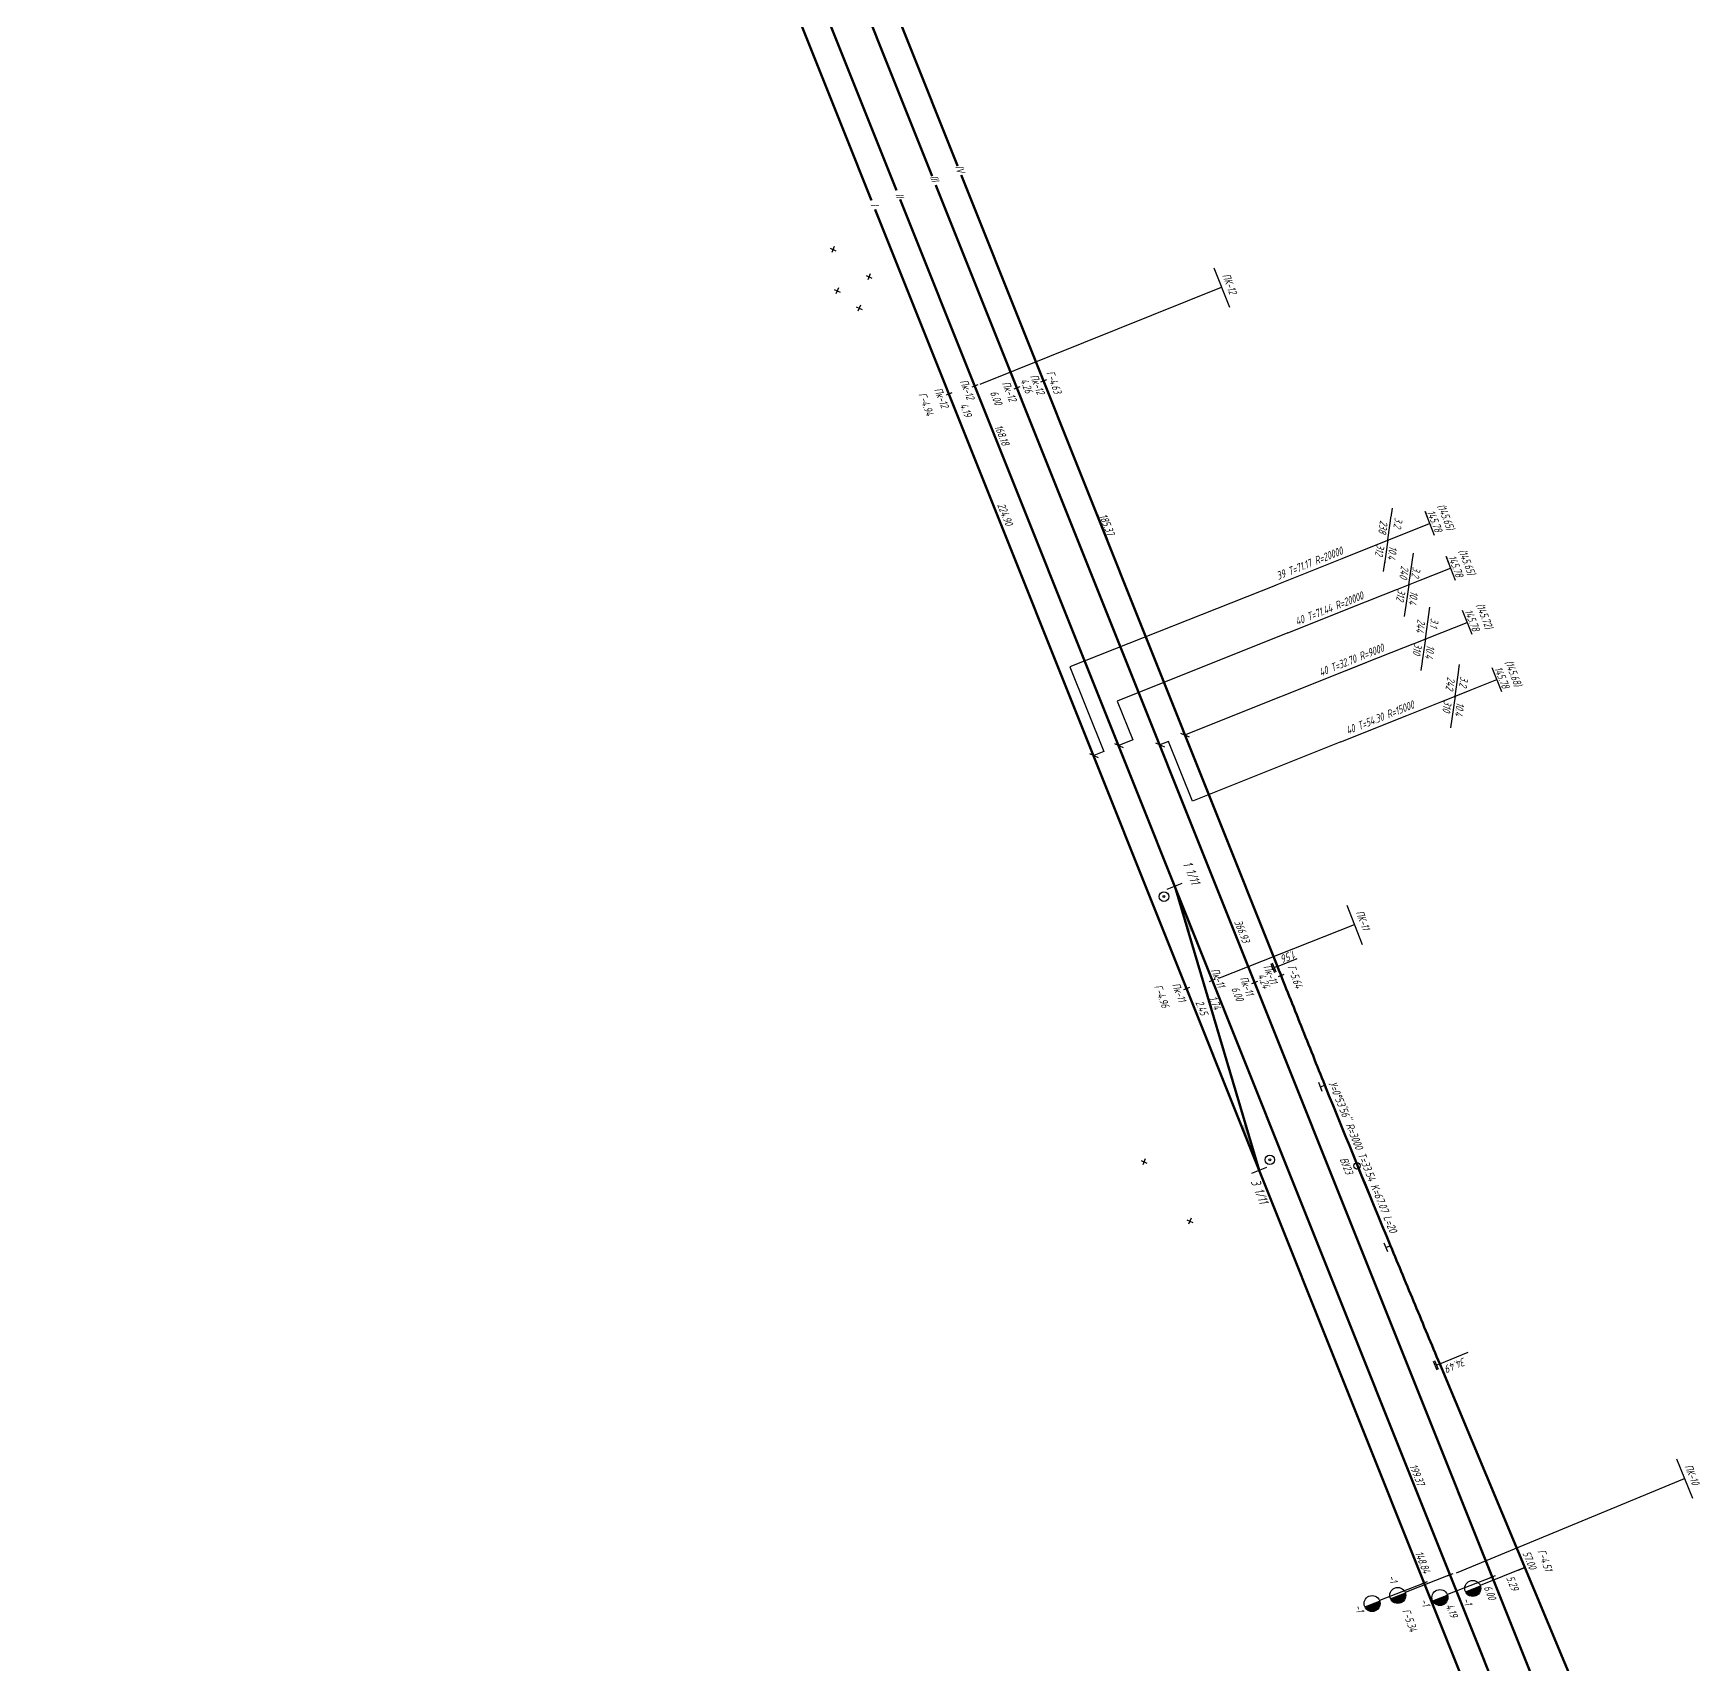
# Model space of a CAD drawing. Extents: x 8811 to 10286, y 10382 to 14118.
# Drawn here: x 9759.3 to 10019.9, y 11055.4 to 11310.2 of the extents above; entities that cross this region are included whole.
import ezdxf
from ezdxf.enums import TextEntityAlignment as Align

# ---------------------------------------------------------------- set-up
doc = ezdxf.new("R2010")
doc.units = 0
for name, color, linetype in [('9.Стрелочные переводы', 7, 'Continuous'), ('I.Ось трассы', 7, 'Continuous'), ('I.Стрелочные переводы', 7, 'Continuous'), ('II.Ось трассы', 7, 'Continuous'), ('II.Стрелочные переводы', 7, 'Continuous'), ('IIс.Прямые вставки', 7, 'Continuous'), ('IV.Вершины', 7, 'Continuous'), ('IV.Ось трассы', 7, 'Continuous'), ('IV.Параметры кривых', 7, 'Continuous'), ('Iс.Вершины', 7, 'Continuous'), ('Iс.Междупутья', 7, 'Continuous'), ('Iс.Прямые вставки', 7, 'Continuous'), ('КН I.Параметры кривых', 7, 'Continuous'), ('КН I.Прямые вставки', 7, 'Continuous'), ('КН I.Стрелочные переводы', 7, 'Continuous'), ('КН II.Параметры кривых', 7, 'Continuous'), ('КН II.Прямые вставки', 7, 'Continuous'), ('КН II.Стрелочные переводы', 7, 'Continuous'), ('маскировка', 7, 'Continuous')]:
    doc.layers.add(name, color=color, linetype=linetype)
for name, color, linetype, lineweight in [('IIс.Пикетаж', 7, 'Continuous', 15), ('Iс.Пикетаж', 7, 'Continuous', 15), ('КН I.Пикетаж', 7, 'Continuous', 15), ('КН II.Пикетаж', 7, 'Continuous', 15), ('кресты', 1, 'Continuous', 30), ('кресты здания и сооружения', 1, 'Continuous', 30), ('Уклоноуказатели по станции', 1, 'Continuous', 35)]:
    doc.layers.add(name, color=color, linetype=linetype, lineweight=lineweight)
doc.styles.add('Параметры кривых', font='SPDS.shx', dxfattribs={"oblique": 15, "height": 2.5})
doc.styles.add('спдс_сжатие09', font='SPDS.shx', dxfattribs={"width": 0.9, "oblique": 15, "height": 1.25})

# ---------------------------------------------------------------- blocks, each defined once
blk = doc.blocks.new('alignment_kilometre_sign_1000')
at = {"linetype": 'ByBlock', "lineweight": -2}
blk.add_hatch(color=0, dxfattribs=at).paths.add_polyline_path([(0, 15, -1), (0, 20)])
at = {"color": 0, "linetype": 'ByBlock', "lineweight": -2}
blk.add_line((0, 0), (0, 15), dxfattribs=at)
blk.add_circle((0, 17.5), 2.5, dxfattribs=at)
blk = doc.blocks.new('alignment_tc_sign')
at = {"color": 0, "linetype": 'ByBlock', "lineweight": -2}
for p, q in [((-1.5, 1.5), (1.5, 1.5)), ((-1.5, 1), (1.5, 1)), ((0, 0), (0, 1))]:
    blk.add_line(p, q, dxfattribs=at)
blk = doc.blocks.new('alignment_cc_sign')
at = {"color": 0, "linetype": 'ByBlock', "lineweight": -2}
for p, q in [((-1.5, 1.5), (1.5, 1.5)), ((0, 0), (0, 1.5))]:
    blk.add_line(p, q, dxfattribs=at)

msp = doc.modelspace()

# ---------------------------------------------------------------- linework, layer by layer
at = {"color": 5, "lineweight": 30}
msp.add_line((9981, 11069.62), (9980.07, 11069.25), dxfattribs=at)
at = {"layer": '9.Стрелочные переводы', "color": 5, "lineweight": 30}
for centre, radius in [((9935.88, 11175.4), 0.75), ((9935.88, 11175.4), 0.15), ((9952.41, 11134.28), 0.75), ((9952.41, 11134.28), 0.15)]:
    msp.add_circle(centre, radius, dxfattribs=at)
at = {"layer": 'IV.Параметры кривых', "color": 5, "lineweight": 30}
msp.add_line((9978.95, 11102.4), (9983.39, 11104.26), dxfattribs=at)
at = {"layer": 'кресты', "color": 5, "lineweight": 30}
for p, q in [((9883.73, 11276.67), (9884.65, 11276.27)), ((9883.73, 11276.67), (9884.65, 11276.27)), ((9884.39, 11276.92), (9883.99, 11276.01)), ((9889.35, 11272.4), (9890.27, 11272)), ((9889.35, 11272.4), (9890.27, 11272)), ((9890.01, 11272.66), (9889.61, 11271.74)), ((9884.37, 11270.2), (9885.29, 11269.8)), ((9884.37, 11270.2), (9885.29, 11269.8)), ((9885.03, 11270.46), (9884.63, 11269.54)), ((9887.81, 11267.51), (9888.73, 11267.11)), ((9887.81, 11267.51), (9888.73, 11267.11)), ((9888.47, 11267.76), (9888.07, 11266.85)), ((9932.3, 11134.17), (9933.21, 11133.77)), ((9932.3, 11134.17), (9933.21, 11133.77)), ((9932.96, 11134.43), (9932.56, 11133.51)), ((9939.46, 11124.89), (9940.37, 11124.49)), ((9939.46, 11124.89), (9940.37, 11124.49)), ((9940.12, 11125.15), (9939.71, 11124.23))]:
    msp.add_line(p, q, dxfattribs=at)
at = {"layer": 'Уклоноуказатели по станции', "color": 5, "lineweight": 30}
for p, q in [((9921.18, 11211.26), (9926.46, 11198.05)), ((9928.58, 11205.93), (9931, 11199.87)), ((9928.13, 11199.29), (9929.51, 11198.7)), ((9931, 11199.87), (9928.82, 11199)), ((9934.56, 11199.4), (9935.94, 11198.81)), ((9936.59, 11199.64), (9935.25, 11199.11)), ((9940.32, 11190.31), (9936.59, 11199.64)), ((9938.46, 11200.94), (9939.83, 11200.35)), ((9938.46, 11200.94), (9939.83, 11200.35)), ((9924.24, 11197.74), (9925.62, 11197.14)), ((9926.46, 11198.05), (9924.93, 11197.44))]:
    msp.add_line(p, q, dxfattribs=at)

# ---------------------------------------------------------------- block references
at = {"layer": 'IV.Ось трассы', "color": 5, "lineweight": 30, "xscale": 0.4999999999999999, "yscale": 0.4999999999999999, "zscale": 0.4999999999999999, "rotation": 112.6719343599325}
msp.add_blockref('alignment_tc_sign', (9978.95, 11102.4), dxfattribs=at)

# ---------------------------------------------------------------- texts
at = {"layer": 'IV.Параметры кривых', "color": 5, "lineweight": 30, "style": 'Параметры кривых', "oblique": 15}
msp.add_text('34.49', height=1.25, rotation=202.6719, dxfattribs=at).set_placement((9979.72, 11102.18), align=Align.RIGHT)

# ---------------------------------------------------------------- wipeouts: each hides what was drawn before it
at = {"color": 5, "lineweight": 5}
msp.add_wipeout([(9961.49, 11150), (9959.94, 11149.45), (9972.68, 11118.61), (9974.15, 11119.22)], dxfattribs=at).dxf.layer = 'кресты здания и сооружения'
at = {"color": 5}
for points in [[(9946.1, 11273.14), (9947.61, 11269.14), (9946.13, 11268.96), (9944.73, 11272.8)], [(9905.04, 11256.66), (9906.61, 11252.88), (9905.14, 11252.51), (9903.57, 11256.23)], [(9918.66, 11257.96), (9920.3, 11253.52), (9918.73, 11253.26), (9917.08, 11257.69)], [(9910.8, 11249.09), (9912.07, 11245.69), (9910.67, 11245.34), (9909.24, 11248.79)], [(9911.08, 11237.23), (9912.74, 11233.08), (9911.24, 11232.71), (9909.52, 11236.93)], [(9926.9, 11235.56), (9928.55, 11231.41), (9927.07, 11231.12), (9925.52, 11235.22)], [(9980.06, 11237.06), (9981.72, 11232.7), (9978.45, 11231.47), (9976.72, 11235.69)], [(9983.19, 11230.15), (9985.16, 11225.45), (9981.65, 11224.52), (9980.01, 11228.66)], [(9969.89, 11224.67), (9970.4, 11223.1), (9956.76, 11217.65), (9956.38, 11219.21)], [(9986.15, 11221.79), (9987.94, 11216.97), (9984.32, 11216.05), (9982.61, 11220.51)], [(9990.43, 11212.98), (9987.03, 11211.64), (9989.23, 11206.64), (9992.3, 11207.96)], [(9964.09, 11202.16), (9964.99, 11200.33), (9979.24, 11206.22), (9978.92, 11203.13), (9982.92, 11202.83), (9984.19, 11210.57), (9979.8, 11210.72), (9979.28, 11208.29)], [(9940.2, 11181.01), (9941.87, 11177.14), (9939.99, 11177.11), (9938.55, 11180.75)], [(9967.07, 11173.8), (9965.47, 11173.35), (9967.05, 11169.4), (9968.58, 11169.81)], [(9948.09, 11172.22), (9949.74, 11167.95), (9948.14, 11167.68), (9946.6, 11171.77)], [(9956.35, 11164.94), (9957.8, 11160.82), (9956.38, 11160.6), (9955, 11164.71)], [(9948.8, 11131.29), (9950.56, 11132.03), (9952.54, 11127.19), (9950.92, 11126.83)], [(9975.46, 11087.03), (9977.01, 11082.93), (9975.54, 11082.91), (9973.99, 11086.73)], [(10018.26, 11087.18), (10019.85, 11083.11), (10018.49, 11082.87), (10016.87, 11086.79)], [(9976.33, 11073.45), (9977.88, 11069.49), (9976.41, 11069.24), (9974.83, 11073.07)], [(9995.38, 11073.74), (9996.86, 11069.46), (9995.35, 11069.49), (9994.01, 11073.69)], [(9970.79, 11069.08), (9972.21, 11069.54), (9972.73, 11067.94), (9971.1, 11067.77)], [(9990.56, 11069.28), (9991.58, 11066.85), (9990.14, 11066.74), (9989.24, 11069.03)], [(9965.75, 11064.59), (9966.89, 11064.82), (9967.36, 11063.45), (9966.01, 11063.29)], [(9975.96, 11065.55), (9977.01, 11065.61), (9977.74, 11064.41), (9976.26, 11064.35)], [(9983.8, 11065.68), (9984.25, 11064.61), (9982.86, 11064.47), (9982.37, 11065.66)]]:
    msp.add_wipeout(points, dxfattribs=at).dxf.layer = 'маскировка'

# ---------------------------------------------------------------- next in the draw order: linework, layer by layer
at = {"color": 5, "lineweight": 30}
for p, q in [((9943.66, 11273.63, -128.27), (9946.1, 11267.48, -128.27)), ((9906.78, 11255.34), (9905.85, 11254.97)), ((9964.44, 11174.06, -263.99), (9966.84, 11167.91, -263.99)), ((10015.91, 11087.57, -121.61), (10018.41, 11081.45, -121.61)), ((9981.55, 11069.8), (10017.16, 11084.51, -121.61)), ((9992.08, 11070.53), (9991.15, 11070.15)), ((9977, 11068.36), (9976.07, 11067.98))]:
    msp.add_line(p, q, dxfattribs=at)
at = {"layer": 'I.Стрелочные переводы', "color": 5, "lineweight": 30}
for p, q in [((9955.98, 11119.61), (9943.59, 11150.59)), ((9950.76, 11132.66), (9945.25, 11151.17)), ((9949.6, 11132.2), (9951.92, 11133.13)), ((9949.6, 11132.2), (9951.92, 11133.13))]:
    msp.add_line(p, q, dxfattribs=at)
msp.add_solid([(9950.76, 11132.66), (9950.76, 11132.66), (9947.97, 11139.63), (9948.62, 11139.85)], dxfattribs=at)
msp.add_solid([(9950.76, 11132.66), (9950.76, 11132.66), (9947.97, 11139.63), (9948.62, 11139.85)], dxfattribs=at)
at = {"layer": 'II.Стрелочные переводы', "color": 5, "lineweight": 30}
for p, q in [((9936.38, 11176.54), (9938.7, 11177.47)), ((9936.39, 11176.55), (9938.71, 11177.48)), ((9936.39, 11176.55), (9938.71, 11177.48))]:
    msp.add_line(p, q, dxfattribs=at)
msp.add_solid([(9937.55, 11177.01), (9937.55, 11177.01), (9940.33, 11170.05), (9939.69, 11169.82)], dxfattribs=at)
msp.add_solid([(9937.55, 11177.01), (9937.55, 11177.01), (9940.33, 11170.05), (9939.69, 11169.82)], dxfattribs=at)
at = {"layer": 'Уклоноуказатели по станции', "color": 5, "lineweight": 30}
for p, q in [((9976.6, 11235.58), (9978.08, 11231.87)), ((9979.89, 11228.55), (9981.37, 11224.83)), ((9982.46, 11220.11), (9983.94, 11216.39)), ((9955.22, 11216.58), (9928.58, 11205.93)), ((9981.35, 11206.71), (9982.06, 11211.66)), ((9987.11, 11211.16), (9988.59, 11207.45)), ((9981.35, 11206.71), (9980.63, 11201.76)), ((9963.5, 11199.58), (9973.79, 11203.69)), ((9963.5, 11199.57), (9940.32, 11190.31))]:
    msp.add_line(p, q, dxfattribs=at)

# ---------------------------------------------------------------- next in the draw order: block references
at = {"layer": 'IV.Ось трассы', "color": 5, "lineweight": 30, "xscale": 0.4999999999999998, "yscale": 0.4999999999999998, "zscale": 0.4999999999999998, "rotation": 111.9639374411366}
for p in [(9961.02, 11145.92), (9971.26, 11120.87)]:
    msp.add_blockref('alignment_cc_sign', p, dxfattribs=at)

# ---------------------------------------------------------------- next in the draw order: texts
at = {"layer": 'IIс.Прямые вставки', "color": 5, "lineweight": 30, "style": 'спдс_сжатие09', "oblique": 15, "width": 0.9}
msp.add_text('366.93', height=1.25, rotation=291.7699, dxfattribs=at).set_placement((9947.49, 11169.76), align=Align.CENTER)
at = {"layer": 'Iс.Междупутья', "color": 5, "lineweight": 30, "style": 'спдс_сжатие09', "oblique": 15, "width": 0.9}
for s, rotation, p in [('Г-4.51', 290, (9994.8, 11071.54)), ('-1', 290.7294, (9971.04, 11068.61)), ('-1', 290.7294, (9965.8, 11064.01))]:
    msp.add_text(s, height=1.25, rotation=rotation, dxfattribs=at).set_placement(p, align=Align.CENTER)
at = {"layer": 'Iс.Прямые вставки', "color": 5, "lineweight": 30, "style": 'спдс_сжатие09', "oblique": 15, "width": 0.9}
for s, rotation, p in [('168.18', 291.7731, (9910, 11247.26)), ('185.37', 291.7731, (9926.38, 11233.28)), ('57.00', 292.3529, (9992.39, 11071.53))]:
    msp.add_text(s, height=1.25, rotation=rotation, dxfattribs=at).set_placement(p, align=Align.CENTER)
at = {"layer": 'КН I.Прямые вставки', "color": 5, "lineweight": 30, "style": 'спдс_сжатие09', "oblique": 15, "width": 0.9}
msp.add_text('224.90', height=1.25, rotation=291.7731, dxfattribs=at).set_placement((9910.49, 11234.89), align=Align.CENTER)
at = {"layer": 'КН I.Стрелочные переводы', "color": 5, "lineweight": 30, "style": 'спдс_сжатие09', "oblique": 15, "width": 0.9}
msp.add_text('3 1/11', height=1.5, rotation=291.5261, dxfattribs=at).set_placement((9950.82, 11127.27), align=Align.RIGHT)
at = {"layer": 'КН II.Прямые вставки', "color": 5, "lineweight": 30, "style": 'спдс_сжатие09', "oblique": 15, "width": 0.9}
for s, p in [('199.37', (9974.83, 11084.87)), ('148.84', (9975.71, 11071.2))]:
    msp.add_text(s, height=1.25, rotation=291.7731, dxfattribs=at).set_placement(p, align=Align.CENTER)
at = {"layer": 'КН II.Стрелочные переводы', "color": 5, "lineweight": 30, "style": 'спдс_сжатие09', "oblique": 15, "width": 0.9}
msp.add_text('1 1/11', height=1.5, rotation=292.1002, dxfattribs=at).set_placement((9941.55, 11177.72), align=Align.TOP_RIGHT)
at = {"layer": 'Уклоноуказатели по станции', "color": 5, "lineweight": 30, "extrusion": (0.001323, 0.000397282, 0.999999), "style": 'спдс_сжатие09', "oblique": 15, "width": 0.9}
msp.add_text('ПК-12', height=1.25, rotation=291.3843, dxfattribs=at).set_placement((9945.52, 11270.89, 21.5), align=Align.CENTER)
at = {"layer": 'Уклоноуказатели по станции', "color": 5, "lineweight": 30, "style": 'спдс_сжатие09', "oblique": 15, "width": 0.9}
for s, rotation, p in [('(145.65)', 291.7731, (9979.32, 11234.47)), ('145.78', 291.7731, (9977.57, 11233.82)), ('145.78', 291.7731, (9980.86, 11226.78)), ('(145.65)', 291.7731, (9982.61, 11227.43)), ('145.78', 291.7731, (9983.43, 11218.34)), ('(145.72)', 291.7731, (9985.35, 11219.02)), ('145.78', 291.77, (9988.08, 11209.4)), ('(145.68)', 291.77, (9989.87, 11210.06))]:
    msp.add_text(s, height=1.25, rotation=rotation, dxfattribs=at).set_placement(p, align=Align.CENTER)
for s, rotation, p in [('40 Т=71.44 R=20000', 21.7731, (9956.45, 11218.3)), ('40 Т=54.30 R=15000', 21.77, (9964.36, 11201.26))]:
    msp.add_text(s, height=1.25, rotation=rotation, dxfattribs=at).set_placement(p, align=Align.MIDDLE_LEFT)
msp.add_text('242', height=1.25, rotation=261.77, dxfattribs=at).set_placement((9981.1, 11207.62), align=Align.TOP_RIGHT)
msp.add_text('3.2', height=1.25, rotation=261.77, dxfattribs=at).set_placement((9981.98, 11208.27), align=Align.RIGHT)
msp.add_text('310', height=1.25, rotation=261.77, dxfattribs=at).set_placement((9980.85, 11205.9), align=Align.TOP_LEFT)
msp.add_text('10.4', height=1.25, rotation=261.77, dxfattribs=at).set_placement((9981.59, 11205.8))
at = {"layer": 'Уклоноуказатели по станции', "color": 5, "lineweight": 30, "extrusion": (0.001325, 0.000390895, 0.999999), "style": 'спдс_сжатие09', "oblique": 15, "width": 0.9}
msp.add_text('ПК-11', height=1.25, rotation=291.108, dxfattribs=at).set_placement((9966.52, 11171.53, -114.3), align=Align.CENTER)
at = {"layer": 'Уклоноуказатели по станции', "color": 5, "lineweight": 30, "extrusion": (0.001319, 0.000411606, 0.999999), "style": 'спдс_сжатие09', "oblique": 15, "width": 0.9}
msp.add_text('ПК-10', height=1.25, rotation=292.0055, dxfattribs=at).set_placement((10017.74, 11084.88, 27.1), align=Align.CENTER)

# ---------------------------------------------------------------- next in the draw order: wipeouts: each hides what was drawn before it
at = {"color": 5}
for points in [[(9916.16, 11257.4), (9917.54, 11253.61), (9916.14, 11253.27), (9915.76, 11253.95), (9914.46, 11253.44), (9913.28, 11256.34), (9914.66, 11256.67), (9914.5, 11257.25)], [(9903.8, 11252.45), (9905.33, 11252.66), (9906.3, 11250.03), (9904.74, 11249.81)], [(9966.62, 11231.35), (9967.04, 11229.87), (9953.83, 11224.65), (9953.24, 11226.29)], [(9979.15, 11218.74), (9977.96, 11211.66), (9974.47, 11212.56), (9975.52, 11219.42)], [(9952.81, 11165.2), (9954.22, 11161.58), (9952.85, 11161.33), (9951.53, 11160.63), (9950.31, 11163.28), (9951.67, 11163.75), (9951.25, 11164.98)], [(9964.48, 11135.1), (9965.82, 11131.73), (9964.39, 11131.57), (9963.08, 11134.75)], [(9987.04, 11067.94), (9988.09, 11065.34), (9986.81, 11065.2), (9985.74, 11067.53)], [(9974.3, 11064.45), (9975.76, 11060.46), (9974.33, 11060.09), (9972.82, 11064.27)], [(9981.27, 11064.83), (9982.12, 11062.69), (9980.68, 11062.41), (9979.9, 11064.66)]]:
    msp.add_wipeout(points, dxfattribs=at).dxf.layer = 'маскировка'

# ---------------------------------------------------------------- next in the draw order: linework, layer by layer
at = {"color": 5, "lineweight": 30}
for p, q in [((9917.53, 11256.11), (9916.6, 11255.74)), ((9954.62, 11163.25), (9953.69, 11162.88)), ((9987.59, 11069.3), (9986.66, 11068.93))]:
    msp.add_line(p, q, dxfattribs=at)
at = {"layer": 'IV.Вершины', "color": 5, "lineweight": 30}
for p, q in [((9953.59, 11164.49), (9965.84, 11133.81)), ((9978.95, 11102.4), (9966.22, 11132.88))]:
    msp.add_line(p, q, dxfattribs=at)
msp.add_circle((9966.02, 11133.35), 0.5, dxfattribs=at)
at = {"layer": 'IV.Параметры кривых', "color": 5, "lineweight": 30}
msp.add_line((9953.59, 11164.49), (9956.69, 11165.73), dxfattribs=at)
at = {"layer": 'Уклоноуказатели по станции', "color": 5, "lineweight": 30}
for p, q in [((9953.31, 11224.06), (9963.71, 11228.21)), ((9953.31, 11223.98), (9921.18, 11211.26)), ((9976.7, 11215.65), (9975.98, 11210.71))]:
    msp.add_line(p, q, dxfattribs=at)

# ---------------------------------------------------------------- next in the draw order: block references
at = {"layer": 'IV.Ось трассы', "color": 5, "lineweight": 30, "xscale": 0.5, "yscale": 0.5, "zscale": 0.5, "rotation": 111.7729516915647}
msp.add_blockref('alignment_tc_sign', (9953.59, 11164.49), dxfattribs=at)
at = {"layer": 'КН I.Параметры кривых', "color": 5, "lineweight": 30}
for p, xscale, yscale, zscale, rotation in [((9992.23, 11070.6), 0.5, 0.5, 0.5, 111.8533026576547), ((9976.53, 11068.17), 0.4999999999999999, 0.4999999999999999, 0.4999999999999999, 111.3597416933649), ((9980.54, 11069.44), 0.4999999999999999, 0.4999999999999999, 0.4999999999999999, 111.3597416933649), ((9987.13, 11069.11), 0.4999999999999996, 0.4999999999999996, 0.4999999999999996, 111.3906965926789)]:
    msp.add_blockref('alignment_kilometre_sign_1000', p, dxfattribs=dict(at, xscale=xscale, yscale=yscale, zscale=zscale, rotation=rotation))

# ---------------------------------------------------------------- next in the draw order: texts
at = {"layer": 'IV.Параметры кривых', "color": 5, "lineweight": 30, "style": 'Параметры кривых', "oblique": 15}
msp.add_text('1.56', height=1.25, rotation=201.773, dxfattribs=at).set_placement((9954.12, 11166.23), align=Align.RIGHT)
msp.add_text('У=0°53\'56" R=3000 T=33.54 K=67.07 L=20', height=1.25, rotation=292.2224, dxfattribs=at).set_placement((9966.37, 11134.48), align=Align.CENTER)
at = {"layer": 'Iс.Вершины', "color": 5, "lineweight": 30, "style": 'спдс_сжатие09', "oblique": 15, "width": 0.9}
msp.add_text('ВУ23', height=1.25, rotation=291.6509, dxfattribs=at).set_placement((9964.96, 11133.6), align=Align.TOP_CENTER)
at = {"layer": 'Iс.Междупутья', "color": 5, "lineweight": 30, "style": 'спдс_сжатие09', "oblique": 15, "width": 0.9}
for s, rotation, p in [('Г-4.63', 290, (9918.11, 11255.54)), ('4.19', 292, (9904.35, 11251.18)), ('Г-5.64', 290, (9955.79, 11162.7)), ('5.29', 292.4601, (9989.74, 11067.93)), ('6.00', 292, (9986.21, 11066.46)), ('Г-5.34', 290, (9973.67, 11062.17)), ('-1', 290.7294, (9976.1, 11064.92)), ('4.19', 292, (9980.26, 11063.66)), ('-1', 290.7294, (9982.69, 11065.1))]:
    msp.add_text(s, height=1.25, rotation=rotation, dxfattribs=at).set_placement(p, align=Align.CENTER)
at = {"layer": 'Iс.Пикетаж', "color": 5, "lineweight": 30, "style": 'спдс_сжатие09', "oblique": 15, "width": 0.9}
msp.add_text('Пк-12', height=1.25, rotation=291.7731, dxfattribs=at).set_placement((9915.51, 11255.19), align=Align.CENTER)
at = {"layer": 'КН II.Пикетаж', "color": 5, "lineweight": 30, "style": 'спдс_сжатие09', "oblique": 15, "width": 0.9}
msp.add_text('Пк-12', height=1.25, rotation=291.7731, dxfattribs=at).set_placement((9904.55, 11254.38), align=Align.CENTER)
at = {"layer": 'Уклоноуказатели по станции', "color": 5, "lineweight": 30, "style": 'спдс_сжатие09', "oblique": 15, "width": 0.9}
msp.add_text('39 Т=71.17 R=20000', height=1.25, rotation=21.7731, dxfattribs=at).set_placement((9953.49, 11225.41), align=Align.MIDDLE_LEFT)
msp.add_text('310', height=1.25, rotation=261.7731, dxfattribs=at).set_placement((9976.2, 11214.85), align=Align.TOP_LEFT)
msp.add_text('10.4', height=1.25, rotation=261.7731, dxfattribs=at).set_placement((9976.95, 11214.74))

# ---------------------------------------------------------------- next in the draw order: wipeouts: each hides what was drawn before it
at = {"color": 5}
for points in [[(9911.84, 11256.34), (9913.36, 11252.32), (9911.92, 11252.07), (9910.21, 11255.95)], [(9901.22, 11255.26), (9902.7, 11251.62), (9901.19, 11251.09), (9899.61, 11255.09)], [(9972.97, 11227.57), (9976.2, 11226.7), (9975.23, 11219.87), (9971.87, 11220.96)], [(9972.76, 11216.27), (9973.36, 11214.74), (9960.36, 11209.43), (9959.8, 11211.15)], [(9948.83, 11163.09), (9950.31, 11159.54), (9947.3, 11158.63), (9946.28, 11161.01), (9947.83, 11161.65), (9947.49, 11162.96)]]:
    msp.add_wipeout(points, dxfattribs=at).dxf.layer = 'маскировка'

# ---------------------------------------------------------------- next in the draw order: linework, layer by layer
at = {"color": 5, "lineweight": 30}
for p, q in [((9902.77, 11254.07), (9901.84, 11253.7)), ((9913.36, 11255.01), (9912.43, 11254.64)), ((9950.48, 11162.15), (9949.55, 11161.78))]:
    msp.add_line(p, q, dxfattribs=at)
at = {"layer": 'Уклоноуказатели по станции', "color": 5, "lineweight": 30}
for p, q in [((9974.13, 11224.09), (9973.41, 11219.15)), ((9955.22, 11216.58), (9967.38, 11221.43)), ((9976.7, 11215.65), (9977.41, 11220.6)), ((9969.4, 11212.74), (9983.21, 11218.23)), ((9939.14, 11200.65), (9969.4, 11212.74)), ((9964.32, 11210.73), (9967.57, 11212.03)), ((9973.79, 11203.69), (9987.85, 11209.3))]:
    msp.add_line(p, q, dxfattribs=at)

# ---------------------------------------------------------------- next in the draw order: texts
at = {"layer": 'IIс.Пикетаж', "color": 5, "lineweight": 30, "style": 'спдс_сжатие09', "oblique": 15, "width": 0.9}
msp.add_text('Пк-11', height=1.25, rotation=291.7699, dxfattribs=at).set_placement((9948.23, 11161.22), align=Align.CENTER)
at = {"layer": 'Iс.Междупутья', "color": 5, "lineweight": 30, "style": 'спдс_сжатие09', "oblique": 15, "width": 0.9}
for s, p in [('4.26', (9913.83, 11254.96)), ('4.24', (9950.91, 11162.01))]:
    msp.add_text(s, height=1.25, rotation=292, dxfattribs=at).set_placement(p, align=Align.CENTER)
at = {"layer": 'Iс.Пикетаж', "color": 5, "lineweight": 30, "style": 'спдс_сжатие09', "oblique": 15, "width": 0.9}
msp.add_text('Пк-11', height=1.25, rotation=291.7731, dxfattribs=at).set_placement((9951.94, 11163.06), align=Align.CENTER)
at = {"layer": 'Уклоноуказатели по станции', "color": 5, "lineweight": 30, "style": 'спдс_сжатие09', "oblique": 15, "width": 0.9}
msp.add_text('312', height=1.25, rotation=261.7731, dxfattribs=at).set_placement((9973.63, 11223.29), align=Align.TOP_LEFT)
msp.add_text('10.4', height=1.25, rotation=261.7731, dxfattribs=at).set_placement((9974.37, 11223.18))
msp.add_text('244', height=1.25, rotation=261.7731, dxfattribs=at).set_placement((9976.45, 11216.57), align=Align.TOP_RIGHT)
msp.add_text('3.1', height=1.25, rotation=261.7731, dxfattribs=at).set_placement((9977.38, 11217.55), align=Align.RIGHT)
msp.add_text('40 Т=32.70 R=9000', height=1.25, rotation=21.7731, dxfattribs=at).set_placement((9960.15, 11210.35), align=Align.MIDDLE_LEFT)

# ---------------------------------------------------------------- next in the draw order: wipeouts: each hides what was drawn before it
at = {"color": 5}
for points in [[(9898.69, 11254.51), (9900.34, 11250.33), (9898.89, 11249.83), (9897.21, 11254.36)], [(9909.98, 11254.53), (9911.06, 11251.98), (9909.61, 11251.66), (9908.56, 11254.22)], [(9969.6, 11234.65), (9973.39, 11234.8), (9972.02, 11227.09), (9968.64, 11228.14)], [(9944.29, 11164.53), (9945.78, 11160.91), (9944.35, 11160.72), (9942.93, 11164.38)]]:
    msp.add_wipeout(points, dxfattribs=at).dxf.layer = 'маскировка'

# ---------------------------------------------------------------- next in the draw order: linework, layer by layer
at = {"color": 5, "lineweight": 30}
for p, q in [((9907.16, 11255.45), (9944.88, 11270.56, -128.27)), ((9944.44, 11162.66), (9965.62, 11171.02, -71.89)), ((9943.89, 11162.48), (9942.96, 11162.11))]:
    msp.add_line(p, q, dxfattribs=at)
at = {"layer": 'Уклоноуказатели по станции', "color": 5, "lineweight": 30}
for p, q in [((9970.84, 11231.13), (9971.56, 11236.08)), ((9963.71, 11228.21), (9977.37, 11233.67)), ((9970.84, 11231.13), (9970.13, 11226.18)), ((9974.13, 11224.09), (9974.84, 11229.04)), ((9967.38, 11221.43), (9980.62, 11226.72))]:
    msp.add_line(p, q, dxfattribs=at)

# ---------------------------------------------------------------- next in the draw order: texts
at = {"layer": 'IIс.Пикетаж', "color": 5, "lineweight": 30, "style": 'спдс_сжатие09', "oblique": 15, "width": 0.9}
msp.add_text('Пк-12', height=1.25, rotation=291.7699, dxfattribs=at).set_placement((9911.14, 11254.09), align=Align.CENTER)
at = {"layer": 'Iс.Междупутья', "color": 5, "lineweight": 30, "style": 'спдс_сжатие09', "oblique": 15, "width": 0.9}
for s, rotation, p in [('Г-4.94', 290, (9898.14, 11252.12)), ('6.00', 292, (9909.09, 11253.07)), ('6.00', 292, (9946.78, 11159.99))]:
    msp.add_text(s, height=1.25, rotation=rotation, dxfattribs=at).set_placement(p, align=Align.CENTER)
at = {"layer": 'КН I.Пикетаж', "color": 5, "lineweight": 30, "style": 'спдс_сжатие09', "oblique": 15, "width": 0.9}
msp.add_text('Пк-12', height=1.25, rotation=291.7731, dxfattribs=at).set_placement((9900.54, 11253.1), align=Align.CENTER)
at = {"layer": 'КН II.Пикетаж', "color": 5, "lineweight": 30, "style": 'спдс_сжатие09', "oblique": 15, "width": 0.9}
msp.add_text('Пк-11', height=1.25, rotation=291.7731, dxfattribs=at).set_placement((9943.73, 11162.48), align=Align.CENTER)
at = {"layer": 'Уклоноуказатели по станции', "color": 5, "lineweight": 30, "style": 'спдс_сжатие09', "oblique": 15, "width": 0.9}
for s, p in [('238', (9970.59, 11232.04)), ('240', (9973.88, 11225))]:
    msp.add_text(s, height=1.25, rotation=261.7731, dxfattribs=at).set_placement(p, align=Align.TOP_RIGHT)
for p in [(9971.72, 11233.1), (9974.52, 11225.4)]:
    msp.add_text('3.2', height=1.25, rotation=261.7731, dxfattribs=at).set_placement(p, align=Align.RIGHT)
msp.add_text('312', height=1.25, rotation=261.7731, dxfattribs=at).set_placement((9970.35, 11230.33), align=Align.TOP_LEFT)
msp.add_text('10.4', height=1.25, rotation=261.7731, dxfattribs=at).set_placement((9971.09, 11230.22))

# ---------------------------------------------------------------- next in the draw order: wipeouts: each hides what was drawn before it
at = {"color": 5}
msp.add_wipeout([(9944.16, 11159.87), (9945.04, 11157.84), (9943.68, 11157.36), (9942.85, 11159.49)], dxfattribs=at).dxf.layer = 'маскировка'

# ---------------------------------------------------------------- next in the draw order: wipeouts: each hides what was drawn before it
msp.add_wipeout([(9942.02, 11159.33), (9943.06, 11156.68), (9941.7, 11156.37), (9940.6, 11159.12)], dxfattribs=at).dxf.layer = 'маскировка'

# ---------------------------------------------------------------- next in the draw order: texts
at = {"layer": 'Iс.Междупутья', "color": 5, "lineweight": 30, "style": 'спдс_сжатие09', "oblique": 15, "width": 0.9}
msp.add_text('1.74', height=1.25, rotation=292, dxfattribs=at).set_placement((9943.31, 11158.58), align=Align.CENTER)

# ---------------------------------------------------------------- next in the draw order: wipeouts: each hides what was drawn before it
at = {"color": 5}
msp.add_wipeout([(9938.31, 11162.3), (9939.73, 11158.58), (9938.27, 11158.42), (9936.86, 11161.92)], dxfattribs=at).dxf.layer = 'маскировка'

# ---------------------------------------------------------------- next in the draw order: linework, layer by layer
at = {"color": 5, "lineweight": 30}
msp.add_line((9939.88, 11161.21), (9938.95, 11160.84), dxfattribs=at)

# ---------------------------------------------------------------- next in the draw order: texts
at = {"layer": 'Iс.Междупутья', "color": 5, "lineweight": 30, "style": 'спдс_сжатие09', "oblique": 15, "width": 0.9}
msp.add_text('2.45', height=1.25, rotation=292, dxfattribs=at).set_placement((9941.2, 11157.81), align=Align.CENTER)

# ---------------------------------------------------------------- next in the draw order: wipeouts: each hides what was drawn before it
at = {"color": 5}
msp.add_wipeout([(9935.45, 11161.94), (9937.02, 11157.73), (9935.69, 11157.46), (9934.11, 11161.78)], dxfattribs=at).dxf.layer = 'маскировка'

# ---------------------------------------------------------------- next in the draw order: linework, layer by layer
at = {"layer": 'I.Ось трассы', "color": 5, "lineweight": 70, "flags": 128}
msp.add_lwpolyline([(10005.99, 10994.46), (9867.3, 11341.5, -0.000293), (9864.51, 11348.47, -0.000879), (9861.75, 11355.44, -0.001465), (9859.02, 11362.42, -0.002051), (9856.34, 11369.43, -0.033126), (9825.53, 11470.73, -0.002051), (9823.86, 11478.05, -0.001465), (9822.24, 11485.37, -0.000879), (9820.65, 11492.7, -0.000293), (9819.08, 11500.03), (9759.29, 11780.2, 0.000391)], format="xyb", dxfattribs=at)
at = {"layer": 'II.Ось трассы', "color": 5, "lineweight": 70, "flags": 128}
msp.add_lwpolyline([(10011.54, 10991.88), (9875.14, 11333.18, -0.000391), (9871.43, 11342.47, -0.001172), (9867.75, 11351.76, -0.001953), (9864.13, 11361.09, -0.002734), (9860.6, 11370.44, -0.033715), (9830.01, 11473.78, -0.002734), (9827.88, 11483.55, -0.001953), (9825.84, 11493.34, -0.001172), (9823.87, 11503.14, -0.000391), (9821.92, 11512.95), (9793.73, 11655.39, 0.000208)], format="xyb", dxfattribs=at)
at = {"layer": 'II.Стрелочные переводы', "color": 5, "lineweight": 30}
for p, q in [((9932.33, 11190.07), (9944.71, 11159.09)), ((9937.55, 11177.01), (9943.06, 11158.51))]:
    msp.add_line(p, q, dxfattribs=at)
at = {"layer": 'II.Стрелочные переводы', "color": 5, "lineweight": 70}
msp.add_lwpolyline([(9937.55, 11177.01), (9950.76, 11132.66)], dxfattribs=at)
at = {"layer": 'IV.Ось трассы', "color": 5, "lineweight": 70, "flags": 128}
msp.add_lwpolyline([(10000.92, 11049.8), (9978.95, 11102.4, -0.000208), (9975.1, 11111.63, -0.000625), (9971.26, 11120.87, -0.002256), (9961.02, 11145.92, -0.000625), (9957.3, 11155.2, -0.000208), (9953.59, 11164.49), (9884.83, 11336.63, -0.000391), (9881.12, 11345.92, -0.001172), (9877.45, 11355.22, -0.001953), (9873.83, 11364.55, -0.002734), (9870.3, 11373.9, -0.036848), (9837.61, 11487.03, -0.002734), (9835.6, 11496.82, -0.001953), (9833.69, 11506.64, -0.001172), (9831.83, 11516.46, -0.000391), (9830.01, 11526.3), (9783.54, 11777.81, 0.000391)], format="xyb", dxfattribs=at)
at = {"layer": 'КН II.Параметры кривых', "color": 5, "lineweight": 70, "flags": 128}
msp.add_lwpolyline([(10015.8, 10997.39), (9879.63, 11338.11, -0.000391), (9875.92, 11347.4, -0.001172), (9872.25, 11356.7, -0.001953), (9868.63, 11366.02, -0.002734), (9865.1, 11375.38, -0.03221), (9835.57, 11474.02, -0.002734), (9833.38, 11483.78, -0.001953), (9831.29, 11493.56, -0.001172), (9829.25, 11503.35, -0.000391), (9827.25, 11513.14), (9797.27, 11659.96, 0.000625)], format="xyb", dxfattribs=at)

# ---------------------------------------------------------------- next in the draw order: texts
at = {"layer": 'Iс.Междупутья', "color": 5, "lineweight": 30, "style": 'спдс_сжатие09', "oblique": 15, "width": 0.9}
msp.add_text('Г-4.96', height=1.25, rotation=290, dxfattribs=at).set_placement((9934.94, 11159.65), align=Align.CENTER)
at = {"layer": 'КН I.Пикетаж', "color": 5, "lineweight": 30, "style": 'спдс_сжатие09', "oblique": 15, "width": 0.9}
msp.add_text('Пк-11', height=1.25, rotation=291.7731, dxfattribs=at).set_placement((9937.64, 11160.23), align=Align.CENTER)

# ---------------------------------------------------------------- next in the draw order: texts
at = {"layer": 'КН I.Параметры кривых', "color": 5, "lineweight": 30, "char_height": 1.25, "attachment_point": 1, "style": 'спдс_сжатие09', "bg_fill": 3, "box_fill_scale": 1, "bg_fill_color": 256, "bg_fill_transparency": 0}
for s, insert, rotation in [('III   ', (9900.47, 11288.22), 290.4386), ('IV    ', (9904.44, 11289.77), 288.8249), (' II    ', (9894.9, 11285.96), 288.8249), (' I    ', (9891.01, 11284.4), 288.8249)]:
    msp.add_mtext_dynamic_manual_height_columns(s, width=1.5, gutter_width=12.5, heights=[0], dxfattribs=dict(at, insert=insert, rotation=rotation))

doc.saveas('drawing.dxf')
